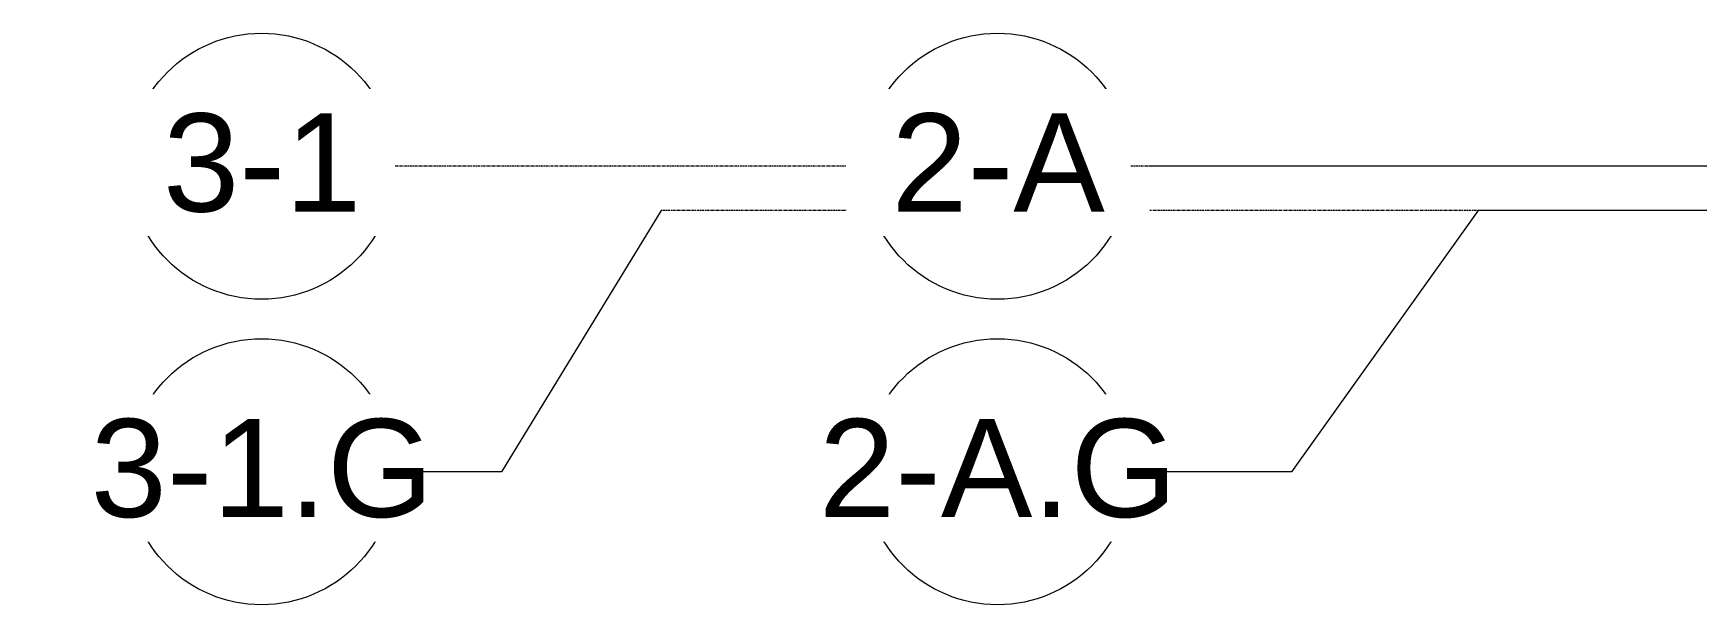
# Model space of a CAD drawing. Header units: inches. Extents: x 21592 to 24810, y -23179 to -20467.
# Drawn here: x 21592.4 to 21892.2, y -22866.4 to -22763.3 of the extents above; entities that cross this region are included whole.
import ezdxf

# ---------------------------------------------------------------- set-up
doc = ezdxf.new("R2010")
doc.units = ezdxf.units.IN
doc.header["$MEASUREMENT"] = 0
doc.linetypes.add('Grid Line 1_2_', pattern=[0.875, 0.5, -0.125, 0.125, -0.125])
doc.layers.add('S-GRID', color=1, linetype='Continuous', lineweight=9)
doc.layers.add('S-GRID-IDEN', color=1, linetype='Continuous', lineweight=9)
doc.styles.add('Arial', font='arial.ttf', dxfattribs={"height": 17.703593})

# ---------------------------------------------------------------- blocks, each defined once
blk = doc.blocks.new('Grid - Grid Head - Circle-14747-Enlarged First Floor Plan _West_')
at = {"layer": 'S-GRID-IDEN'}
blk.add_circle((0, 0), 0.25, dxfattribs=at)

msp = doc.modelspace()

# ---------------------------------------------------------------- linework, layer by layer
at = {"layer": 'S-GRID'}
for p, q in [((21705.56096, -22795.30281), (21676.79696, -22842.42249)), ((21852.86259, -22795.30281), (21819.18776, -22842.42249))]:
    msp.add_line(p, q, dxfattribs=at)
at = {"layer": 'S-GRID', "linetype": 'Grid Line 1_2_'}
for p, q in [((24431.10753, -22795.30281), (21705.56096, -22795.30281)), ((24540.97484, -22795.30281), (21852.86259, -22795.30281))]:
    msp.add_line(p, q, dxfattribs=at)

# ---------------------------------------------------------------- block references
at = {"layer": 'S-GRID-IDEN', "xscale": 95.99999999999994, "yscale": 95.99999999999994, "zscale": 95.99999999999994}
for p, rotation in [((21633.56096, -22787.30281), 89.99999999999984), ((21766.20666, -22787.30281), 89.99999999999979), ((21633.56096, -22842.42249), 89.99999999999984), ((21766.20666, -22842.42249), 89.99999999999979)]:
    msp.add_blockref('Grid - Grid Head - Circle-14747-Enlarged First Floor Plan _West_', p, dxfattribs=dict(at, rotation=rotation))

# ---------------------------------------------------------------- next in the draw order: texts
at = {"layer": 'S-GRID-IDEN', "char_height": 17.703593, "attachment_point": 2, "line_spacing_factor": 0.938532, "style": 'Arial', "bg_fill": 3, "box_fill_scale": 1.25, "bg_fill_color": 0, "bg_fill_transparency": 0}
for s, insert, width in [('3-1', (21633.65845, -22777.77306), 42.552), ('3-1.G', (21633.65845, -22832.89274), 73.656), ('2-A.G', (21766.30415, -22832.89274), 76.896)]:
    msp.add_mtext(s, dxfattribs=dict(at, insert=insert, width=width))

# ---------------------------------------------------------------- next in the draw order: linework, layer by layer
at = {"layer": 'S-GRID', "linetype": 'Grid Line 1_2_'}
msp.add_line((24479.10753, -22787.30281), (21657.56096, -22787.30281), dxfattribs=at)
at = {"layer": 'S-GRID'}
for p, q in [((21676.79696, -22842.42249), (21657.56096, -22842.42249)), ((21819.18776, -22842.42249), (21790.20666, -22842.42249))]:
    msp.add_line(p, q, dxfattribs=at)

# ---------------------------------------------------------------- next in the draw order: texts
at = {"layer": 'S-GRID-IDEN', "insert": (21766.30415, -22777.77306), "char_height": 17.703593, "width": 45.792, "attachment_point": 2, "line_spacing_factor": 0.938532, "style": 'Arial', "bg_fill": 3, "box_fill_scale": 1.25, "bg_fill_color": 0, "bg_fill_transparency": 0}
msp.add_mtext('2-A', dxfattribs=at)

# ---------------------------------------------------------------- next in the draw order: linework, layer by layer
at = {"layer": 'S-GRID', "linetype": 'Grid Line 1_2_'}
msp.add_line((24588.97484, -22787.30281), (21790.20666, -22787.30281), dxfattribs=at)

doc.saveas('drawing.dxf')
